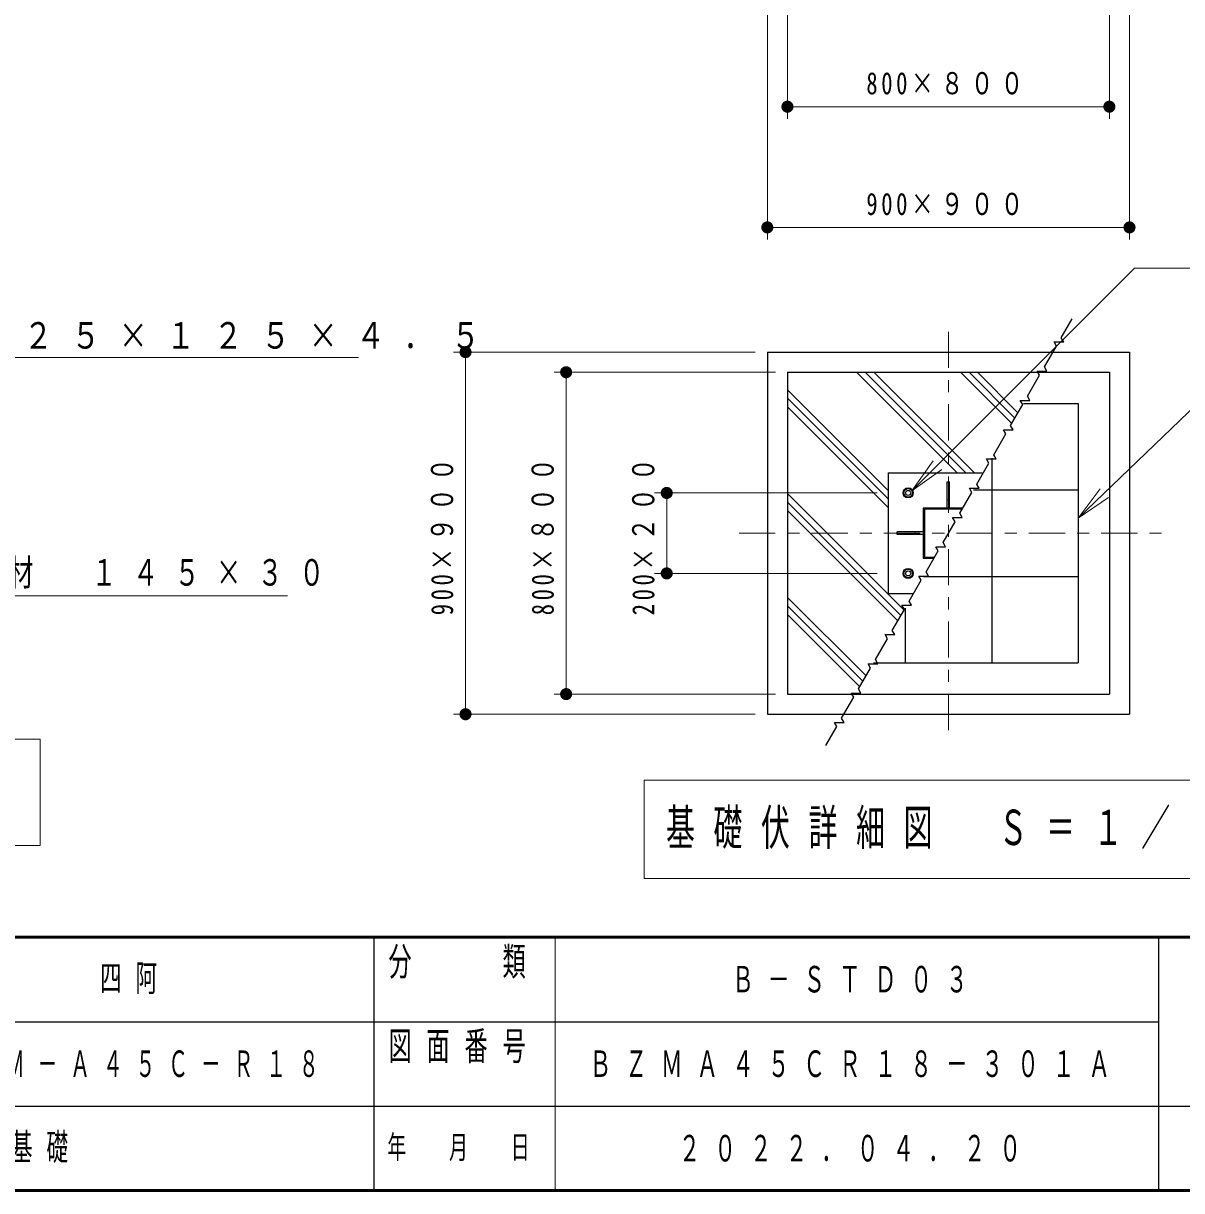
# Model space of a CAD drawing. Units: millimetres on the paper, with parts at other scales. Extents: x -385 to 5, y 0 to 267.
# Drawn here: x -164 to -68.1, y 0 to 96.7 of the extents above; entities that cross this region are included whole.
import ezdxf

# ---------------------------------------------------------------- set-up
doc = ezdxf.new("R2010")
doc.units = ezdxf.units.MM
doc.linetypes.add('USER2', pattern=[6, 3, -1, 1, -1])
doc.layers.add('LY_1', color=7, linetype='Continuous', lineweight=25)
doc.styles.add('ＭＳ ゴシック', font='')
doc.styles.get('ＭＳ ゴシック').set_extended_font_data('MS Gothic')

# ---------------------------------------------------------------- blocks, each defined once
blk = doc.blocks.new('filled_dot')
at = {"color": 0, "linetype": 'Continuous', "lineweight": -2, "const_width": 1.25}
blk.add_lwpolyline([(-0.625, 0, 1), (0.625, 0, 1)], format="xyb", close=True, dxfattribs=at)

msp = doc.modelspace()

# ---------------------------------------------------------------- linework, layer by layer
at = {"layer": 'LY_1', "lineweight": 13}
for p, q in [((-100.747, 115.471), (-100.747, 88.805)), ((-74.08, 115.471), (-74.08, 88.805)), ((-102.413, 108.805), (-102.413, 78.805)), ((-72.413, 108.805), (-72.413, 78.805)), ((-74.08, 89.805), (-100.747, 89.805)), ((-72.413, 79.805), (-102.413, 79.805)), ((-103.413, 69.471), (-128.413, 69.471)), ((-127.413, 39.471), (-127.413, 69.471)), ((-101.746, 67.804), (-120.08, 67.804)), ((-119.08, 41.138), (-119.08, 67.804)), ((-86.681, 59.471), (-95.014, 67.804)), ((-85.974, 59.471), (-94.307, 67.804)), ((-85.266, 59.471), (-93.6, 67.804)), ((-82.168, 63.557), (-86.416, 67.804)), ((-81.909, 64.005), (-85.708, 67.804)), ((-81.65, 64.453), (-85.001, 67.804)), ((-92.413, 58.019), (-100.746, 66.353)), ((-92.413, 57.312), (-100.746, 65.646)), ((-92.413, 56.605), (-100.746, 64.939)), ((-90.434, 57.985), (-88.666, 60.459)), ((-90.434, 57.985), (-88.313, 60.106)), ((-87.959, 59.752), (-90.434, 57.985)), ((-76.663, 55.713), (-74.848, 58.154)), ((-93.313, 57.804), (-111.747, 57.804)), ((-110.747, 51.138), (-110.747, 57.804)), ((-91.092, 48.1), (-100.746, 57.754)), ((-87.513, 57.221), (-87.313, 57.221)), ((-76.663, 55.713), (-74.501, 57.793)), ((-74.155, 57.433), (-76.663, 55.713)), ((-91.351, 47.651), (-100.746, 57.047)), ((-91.609, 47.203), (-100.746, 56.34)), ((-90.163, 54.371), (-90.163, 54.571)), ((-93.313, 51.138), (-111.747, 51.138)), ((-94.239, 42.648), (-100.746, 49.156)), ((-94.498, 42.2), (-100.746, 48.449)), ((-94.757, 41.752), (-100.746, 47.742)), ((-101.746, 41.138), (-120.08, 41.138)), ((-103.413, 39.471), (-128.413, 39.471)), ((-162.653, 37.403), (-214.953, 37.403)), ((-162.653, 28.603), (-162.653, 37.403)), ((-112.624, 33.995), (-112.624, 25.861)), ((-57.824, 33.995), (-112.624, 33.995)), ((-214.953, 28.603), (-162.653, 28.603)), ((-112.624, 25.861), (-57.824, 25.861)), ((-120, 21), (-120, 0))]:
    msp.add_line(p, q, dxfattribs=at)
at = {"layer": 'LY_1', "linetype": 'USER2', "lineweight": 13}
for p, q in [((-87.413, 71.159), (-87.413, 37.782)), ((-104.751, 54.471), (-69.695, 54.471))]:
    msp.add_line(p, q, dxfattribs=at)
at = {"layer": 'LY_1'}
for p, q in [((-102.413, 69.471), (-102.413, 39.471)), ((-102.413, 69.471), (-72.413, 69.471)), ((-72.413, 69.471), (-72.413, 39.471)), ((-100.746, 67.804), (-100.746, 41.138)), ((-100.746, 67.804), (-74.08, 67.804)), ((-74.08, 67.804), (-74.08, 41.138)), ((-81.207, 65.221), (-76.663, 65.221)), ((-76.663, 65.221), (-76.663, 43.721)), ((-83.83, 60.678), (-83.83, 43.721)), ((-92.413, 59.471), (-84.526, 59.471)), ((-92.413, 59.471), (-92.413, 49.471)), ((-90.955, 58.166), (-91.164, 57.805)), ((-90.538, 58.165), (-90.955, 58.165)), ((-90.33, 57.804), (-90.538, 58.165)), ((-87.513, 56.554), (-87.513, 58.721)), ((-87.513, 58.721), (-87.313, 58.721)), ((-87.313, 56.554), (-87.313, 58.721)), ((-85.344, 58.054), (-76.663, 58.054)), ((-91.163, 57.804), (-90.955, 57.444)), ((-90.955, 57.444), (-90.538, 57.444)), ((-90.539, 57.444), (-90.33, 57.805)), ((-89.496, 56.554), (-89.496, 52.388)), ((-86.21, 56.554), (-89.496, 56.554)), ((-89.39, 56.448), (-89.39, 52.495)), ((-86.272, 56.448), (-89.39, 56.448)), ((-89.496, 54.571), (-91.663, 54.571)), ((-91.663, 54.371), (-91.663, 54.571)), ((-89.496, 54.371), (-91.663, 54.371)), ((-89.496, 52.388), (-88.616, 52.388)), ((-89.39, 52.495), (-88.554, 52.495)), ((-91.164, 51.138), (-90.955, 51.499)), ((-90.955, 51.499), (-90.538, 51.499)), ((-90.539, 51.498), (-90.33, 51.138)), ((-90.955, 50.777), (-91.164, 51.138)), ((-90.538, 50.777), (-90.955, 50.777)), ((-90.33, 51.138), (-90.538, 50.777)), ((-89.482, 50.888), (-76.663, 50.888)), ((-92.413, 49.471), (-90.3, 49.471)), ((-90.996, 48.265), (-90.996, 43.721)), ((-93.62, 43.721), (-76.663, 43.721)), ((-100.746, 41.138), (-74.08, 41.138)), ((-102.413, 39.471), (-72.413, 39.471))]:
    msp.add_line(p, q, dxfattribs=at)
at = {"layer": 'LY_1', "lineweight": 50}
for p, q in [((-385, 21), (0, 21)), ((-385, 0), (0, 0))]:
    msp.add_line(p, q, dxfattribs=at)
at = {"layer": 'LY_1', "color": 211}
for p, q in [((-135, 21), (-135, 0)), ((-70, 21), (-70, 0)), ((-187.5, 14), (-70, 14)), ((-242.5, 7), (0, 7))]:
    msp.add_line(p, q, dxfattribs=at)
at = {"layer": 'LY_1', "lineweight": 13}
for points in [[(-90.434, 57.985), (-72, 76.419), (-36.124, 76.419)], [(-184.594, 60.104), (-175.658, 69.028), (-136.284, 69.028)], [(-76.663, 55.713), (-66.84, 65.165), (-32.631, 65.165)], [(-180.198, 53.738), (-175.72, 49.291), (-142.159, 49.291)]]:
    msp.add_lwpolyline(points, dxfattribs=at)
at = {"layer": 'LY_1'}
msp.add_lwpolyline([(-97.572, 36.876), (-96.662, 38.451), (-96.862, 38.797), (-96.062, 38.797), (-96.262, 39.144), (-95.262, 40.876), (-95.462, 41.222), (-94.662, 41.222), (-94.862, 41.569), (-93.862, 43.301), (-94.062, 43.647), (-93.262, 43.647), (-93.462, 43.994), (-92.462, 45.726), (-92.662, 46.072), (-91.862, 46.072), (-92.062, 46.419), (-91.062, 48.151), (-91.262, 48.497), (-90.462, 48.497), (-90.662, 48.843), (-89.662, 50.575), (-89.862, 50.922), (-89.062, 50.922), (-89.262, 51.268), (-88.262, 53), (-88.462, 53.347), (-87.662, 53.347), (-87.862, 53.693), (-86.862, 55.425), (-87.062, 55.772), (-86.262, 55.772), (-86.462, 56.118), (-85.462, 57.85), (-85.662, 58.196), (-84.862, 58.196), (-85.062, 58.543), (-84.062, 60.275), (-84.262, 60.621), (-83.462, 60.621), (-83.662, 60.968), (-82.662, 62.7), (-82.862, 63.046), (-82.062, 63.046), (-82.262, 63.393), (-81.262, 65.125), (-81.462, 65.471), (-80.662, 65.471), (-80.862, 65.817), (-79.862, 67.55), (-80.062, 67.896), (-79.262, 67.896), (-79.462, 68.242), (-78.462, 69.974), (-78.662, 70.321), (-77.862, 70.321), (-78.062, 70.667), (-77.153, 72.242)], dxfattribs=at)
for centre, radius in [((-90.746, 57.805), 0.417), ((-90.746, 57.805), 0.361), ((-90.746, 57.805), 0.212), ((-90.746, 51.138), 0.417), ((-90.746, 51.138), 0.361), ((-90.746, 51.138), 0.212)]:
    msp.add_circle(centre, radius, dxfattribs=at)

# ---------------------------------------------------------------- block references
at = {"layer": 'LY_1', "lineweight": 13, "xscale": 0.4, "yscale": 0.4}
for p in [(-100.747, 89.805), (-102.413, 79.805)]:
    msp.add_blockref('filled_dot', p, dxfattribs=at)
for p, rotation in [((-74.08, 89.805), 180), ((-72.413, 79.805), 180), ((-127.413, 69.471), 270), ((-119.08, 67.804), 270), ((-110.747, 57.804), 270), ((-110.747, 51.138), 90), ((-119.08, 41.138), 90), ((-127.413, 39.471), 90)]:
    msp.add_blockref('filled_dot', p, dxfattribs=dict(at, rotation=rotation))

# ---------------------------------------------------------------- texts
at = {"layer": 'LY_1', "style": 'ＭＳ ゴシック'}
for s, insert, char_height, attachment_point in [('\\T1.32;\\W0.75;800×８００', (-87.413, 90.805), 1.833, 8), ('\\T1.32;\\W0.75;900×９００', (-87.413, 80.805), 1.833, 8), ('\\T1.64;\\W0.8;□－１２５×１２５×４．５', (-175.814, 70.828), 2.199, 4), ('\\T1.64;\\W0.7;合成木材\u3000１４５×３０', (-175.63, 51.091), 2.199, 4), ('\\T1.64;\\W0.6;基礎伏詳細図\u3000Ｓ＝１／３０', (-85.224, 29.928), 2.933, 5), ('\\T1.64;\\W0.6;四阿', (-154.75, 17.5), 2.199, 5), ('\\T1.64;\\W0.6;Ｂ－ＳＴＤ０３', (-95, 17.5), 2.199, 5), ('\\T1.64;\\W0.55;ＢＺＭ－Ａ４５Ｃ－Ｒ１８', (-154.75, 10.5), 2.199, 5), ('\\T1.64;\\W0.6;ＢＺＭＡ４５ＣＲ１８－３０１Ａ', (-95, 10.5), 2.199, 5), ('\\T1.64;\\W0.6;コロニアル屋根仕様／ＲＣ基礎', (-200.5, 3.5), 2.199, 4), ('\\T1.64;\\W0.6;２０２２．０４．２０', (-95, 3.5), 2.199, 5)]:
    msp.add_mtext(s, dxfattribs=dict(at, insert=insert, char_height=char_height, attachment_point=attachment_point))
at = {"layer": 'LY_1', "char_height": 1.833, "attachment_point": 8, "rotation": 90, "style": 'ＭＳ ゴシック'}
for s, insert in [('\\T1.32;\\W0.75;900×９００', (-128.413, 54.471)), ('\\T1.32;\\W0.75;800×８００', (-120.08, 54.471)), ('\\T1.32;\\W0.75;200×２００', (-111.747, 54.471))]:
    msp.add_mtext(s, dxfattribs=dict(at, insert=insert))
at = {"layer": 'LY_1', "color": 4, "style": 'ＭＳ ゴシック'}
for s, insert, char_height, attachment_point in [('\\T1.64;\\W0.6;分\u3000\u3000類', (-127.5, 20.167), 2.346, 2), ('\\T1.64;\\W0.6;図面番号', (-127.5, 13.167), 2.346, 2), ('\\T1.64;\\W0.6;年\u3000月\u3000日', (-127.5, 3.5), 1.906, 5)]:
    msp.add_mtext(s, dxfattribs=dict(at, insert=insert, char_height=char_height, attachment_point=attachment_point))

doc.saveas('drawing.dxf')
